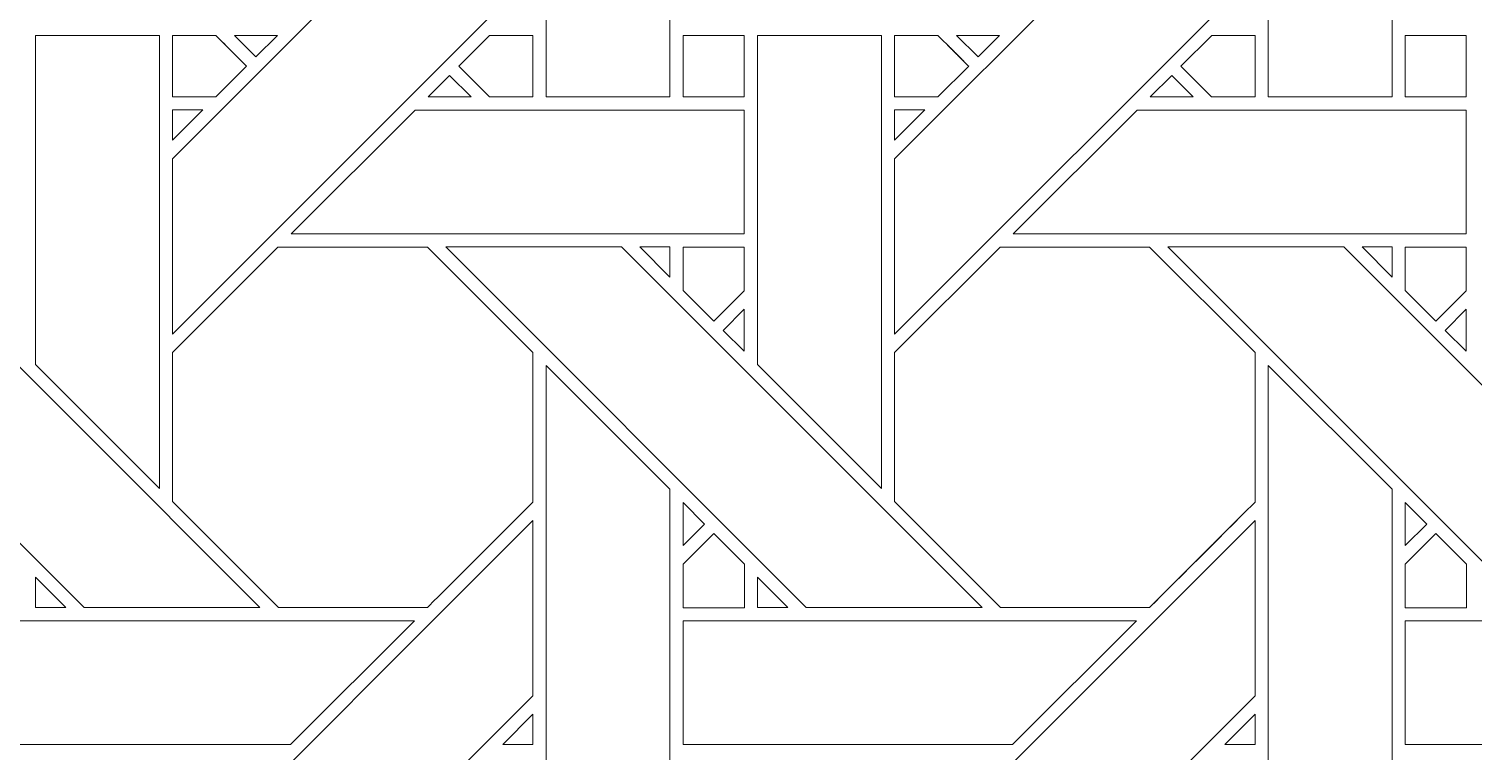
# Model space of a CAD drawing. Header units: inches. Extents: x 4.9 to 19.9, y 1.6 to 16.6.
# Drawn here: x 6.739 to 8.637, y 3.451 to 4.4 of the extents above; entities that cross this region are included whole.
import ezdxf

# ---------------------------------------------------------------- set-up
doc = ezdxf.new("R2010")
doc.units = ezdxf.units.IN
doc.header["$MEASUREMENT"] = 0
doc.layers.add('Design', color=7, linetype='Continuous', lineweight=0)

msp = doc.modelspace()

# ---------------------------------------------------------------- linework, layer by layer
at = {"layer": 'Design'}
for points, knots in [([(4.882854037814669, 16.59476386176223), (4.882854037814669, 16.59476386176223), (4.882854037814669, 1.594763861762152), (4.882854037814669, 1.594763861762152), (4.882854037814669, 1.594763861762152), (19.88285319010416, 1.594763861762152), (19.88285319010416, 1.594763861762152), (19.88285319010416, 1.594763861762152), (19.88285319010416, 16.59476386176223), (19.88285319010416, 16.59476386176223), (19.88285319010416, 16.59476386176223), (4.882854037814669, 16.59476386176223), (4.882854037814669, 16.59476386176223)], [0, 0, 0, 0, 1, 1, 1, 2, 2, 2, 3, 3, 3, 4, 4, 4, 4]), ([(5.683952837729848, 15.79366501657361), (5.683952837729848, 15.79366501657361), (5.683952837729848, 2.395862706950664), (5.683952837729848, 2.395862706950664), (5.683952837729848, 2.395862706950664), (19.08175439018904, 2.395862706950664), (19.08175439018904, 2.395862706950664), (19.08175439018904, 2.395862706950664), (19.08175439018904, 15.79366501657361), (19.08175439018904, 15.79366501657361), (19.08175439018904, 15.79366501657361), (5.683952837729848, 15.79366501657361), (5.683952837729848, 15.79366501657361)], [0, 0, 0, 0, 1, 1, 1, 2, 2, 2, 3, 3, 3, 4, 4, 4, 4]), ([(7.581599765353732, 4.744461059570312), (7.581599765353732, 4.744461059570312), (7.581599765353732, 4.310771518283419), (7.581599765353732, 4.310771518283419), (7.581599765353732, 4.310771518283419), (7.418838500976562, 4.310771518283419), (7.418838500976562, 4.310771518283419), (7.418838500976562, 4.310771518283419), (7.418838500976562, 4.906603495279947), (7.418838500976562, 4.906603495279947), (7.418838500976562, 4.906603495279947), (7.581599765353732, 4.744461059570312), (7.581599765353732, 4.744461059570312)], [0, 0, 0, 0, 1, 1, 1, 2, 2, 2, 3, 3, 3, 4, 4, 4, 4]), ([(8.530328538682724, 4.744461059570312), (8.530328538682724, 4.744461059570312), (8.530328538682724, 4.310771518283419), (8.530328538682724, 4.310771518283419), (8.530328538682724, 4.310771518283419), (8.367567274305555, 4.310771518283419), (8.367567274305555, 4.310771518283419), (8.367567274305555, 4.310771518283419), (8.367567274305555, 4.906603495279947), (8.367567274305555, 4.906603495279947), (8.367567274305555, 4.906603495279947), (8.530328538682724, 4.744461059570312), (8.530328538682724, 4.744461059570312)], [0, 0, 0, 0, 1, 1, 1, 2, 2, 2, 3, 3, 3, 4, 4, 4, 4]), ([(6.928029378255208, 4.229448954264322), (6.928029378255208, 4.229448954264322), (7.40169949001736, 4.703037685818141), (7.40169949001736, 4.703037685818141), (7.40169949001736, 4.703037685818141), (7.40169949001736, 4.473008897569443), (7.40169949001736, 4.473008897569443), (7.40169949001736, 4.473008897569443), (6.928029378255208, 3.999352349175346), (6.928029378255208, 3.999352349175346), (6.928029378255208, 3.999352349175346), (6.928029378255208, 4.229448954264322), (6.928029378255208, 4.229448954264322)], [0, 0, 0, 0, 1, 1, 1, 2, 2, 2, 3, 3, 3, 4, 4, 4, 4]), ([(7.8767581515842, 4.229448954264322), (7.8767581515842, 4.229448954264322), (8.350429111056858, 4.703037685818141), (8.350429111056858, 4.703037685818141), (8.350429111056858, 4.703037685818141), (8.350429111056858, 4.473008897569443), (8.350429111056858, 4.473008897569443), (8.350429111056858, 4.473008897569443), (7.8767581515842, 3.999352349175346), (7.8767581515842, 3.999352349175346), (7.8767581515842, 3.999352349175346), (7.8767581515842, 4.229448954264322), (7.8767581515842, 4.229448954264322)], [0, 0, 0, 0, 1, 1, 1, 2, 2, 2, 3, 3, 3, 4, 4, 4, 4]), ([(6.910884433322482, 4.391563415527343), (6.910884433322482, 4.391563415527343), (6.910884433322482, 3.796440124511718), (6.910884433322482, 3.796440124511718), (6.910884433322482, 3.796440124511718), (6.747973124186197, 3.959358215332031), (6.747973124186197, 3.959358215332031), (6.747973124186197, 3.959358215332031), (6.747973124186197, 4.391563415527343), (6.747973124186197, 4.391563415527343), (6.747973124186197, 4.391563415527343), (6.910884433322482, 4.391563415527343), (6.910884433322482, 4.391563415527343)], [0, 0, 0, 0, 1, 1, 1, 2, 2, 2, 3, 3, 3, 4, 4, 4, 4]), ([(6.927978515625, 4.310747782389322), (6.927978515625, 4.310747782389322), (6.927978515625, 4.391521877712673), (6.927978515625, 4.391521877712673), (6.927978515625, 4.391521877712673), (6.98504638671875, 4.391521877712673), (6.98504638671875, 4.391521877712673), (6.99018520779081, 4.386410183376735), (7.020957099066852, 4.355591668023003), (7.025381300184461, 4.351167466905382), (7.025381300184461, 4.351167466905382), (6.984958224826388, 4.310747782389322), (6.984958224826388, 4.310747782389322), (6.984958224826388, 4.310747782389322), (6.927978515625, 4.310747782389322), (6.927978515625, 4.310747782389322)], [0, 0, 0, 0, 1, 1, 1, 2, 2, 2, 3, 3, 3, 4, 4, 4, 5, 5, 5, 5]), ([(6.927978515625, 4.391521877712673), (6.927978515625, 4.391521877712673), (6.98504638671875, 4.391521877712673), (6.98504638671875, 4.391521877712673), (6.98504638671875, 4.391521877712673), (7.025381300184461, 4.351167466905382), (7.025381300184461, 4.351167466905382), (7.025381300184461, 4.351167466905382), (6.984958224826388, 4.310747782389322), (6.984958224826388, 4.310747782389322), (6.984958224826388, 4.310747782389322), (6.927978515625, 4.310747782389322), (6.927978515625, 4.310747782389322), (6.927978515625, 4.310747782389322), (6.927978515625, 4.391521877712673), (6.927978515625, 4.391521877712673)], [0, 0, 0, 0, 1, 1, 1, 2, 2, 2, 3, 3, 3, 4, 4, 4, 5, 5, 5, 5]), ([(7.065919664171019, 4.391563415527343), (7.065919664171019, 4.391563415527343), (7.037639194064669, 4.363371955023871), (7.037639194064669, 4.363371955023871), (7.037639194064669, 4.363371955023871), (7.009454515245225, 4.391563415527343), (7.009454515245225, 4.391563415527343), (7.009454515245225, 4.391563415527343), (7.065919664171019, 4.391563415527343), (7.065919664171019, 4.391563415527343)], [0, 0, 0, 0, 1, 1, 1, 2, 2, 2, 3, 3, 3, 3]), ([(7.34454345703125, 4.310733371310763), (7.34454345703125, 4.310733371310763), (7.30418480767144, 4.351112365722656), (7.30418480767144, 4.351112365722656), (7.30418480767144, 4.351112365722656), (7.344614664713541, 4.391538831922742), (7.344614664713541, 4.391538831922742), (7.344614664713541, 4.391538831922742), (7.40165540907118, 4.391538831922742), (7.40165540907118, 4.391538831922742), (7.40165540907118, 4.391538831922742), (7.40165540907118, 4.310733371310763), (7.40165540907118, 4.310733371310763), (7.40165540907118, 4.310733371310763), (7.34454345703125, 4.310733371310763), (7.34454345703125, 4.310733371310763)], [0, 0, 0, 0, 1, 1, 1, 2, 2, 2, 3, 3, 3, 4, 4, 4, 5, 5, 5, 5]), ([(7.30418480767144, 4.351112365722656), (7.30418480767144, 4.351112365722656), (7.344614664713541, 4.391538831922742), (7.344614664713541, 4.391538831922742), (7.344614664713541, 4.391538831922742), (7.40165540907118, 4.391538831922742), (7.40165540907118, 4.391538831922742), (7.40165540907118, 4.391538831922742), (7.40165540907118, 4.310733371310763), (7.40165540907118, 4.310733371310763), (7.40165540907118, 4.310733371310763), (7.34454345703125, 4.310733371310763), (7.34454345703125, 4.310733371310763), (7.34454345703125, 4.310733371310763), (7.30418480767144, 4.351112365722656), (7.30418480767144, 4.351112365722656)], [0, 0, 0, 0, 1, 1, 1, 2, 2, 2, 3, 3, 3, 4, 4, 4, 5, 5, 5, 5]), ([(7.598860846625433, 4.310733371310763), (7.598860846625433, 4.310733371310763), (7.598860846625433, 4.391521877712673), (7.598860846625433, 4.391521877712673), (7.598860846625433, 4.391521877712673), (7.67910427517361, 4.391521877712673), (7.67910427517361, 4.391521877712673), (7.67910427517361, 4.391521877712673), (7.67910427517361, 4.310733371310763), (7.67910427517361, 4.310733371310763), (7.67910427517361, 4.310733371310763), (7.598860846625433, 4.310733371310763), (7.598860846625433, 4.310733371310763)], [0, 0, 0, 0, 1, 1, 1, 2, 2, 2, 3, 3, 3, 4, 4, 4, 4]), ([(7.598860846625433, 4.391521877712673), (7.598860846625433, 4.391521877712673), (7.67910427517361, 4.391521877712673), (7.67910427517361, 4.391521877712673), (7.67910427517361, 4.391521877712673), (7.67910427517361, 4.310733371310763), (7.67910427517361, 4.310733371310763), (7.67910427517361, 4.310733371310763), (7.598860846625433, 4.310733371310763), (7.598860846625433, 4.310733371310763), (7.598860846625433, 4.310733371310763), (7.598860846625433, 4.391521877712673), (7.598860846625433, 4.391521877712673)], [0, 0, 0, 0, 1, 1, 1, 2, 2, 2, 3, 3, 3, 4, 4, 4, 4]), ([(7.859613206651475, 4.391563415527343), (7.859613206651475, 4.391563415527343), (7.859613206651475, 3.796440124511718), (7.859613206651475, 3.796440124511718), (7.859613206651475, 3.796440124511718), (7.696695115831162, 3.959358215332031), (7.696695115831162, 3.959358215332031), (7.696695115831162, 3.959358215332031), (7.696695115831162, 4.391563415527343), (7.696695115831162, 4.391563415527343), (7.696695115831162, 4.391563415527343), (7.859613206651475, 4.391563415527343), (7.859613206651475, 4.391563415527343)], [0, 0, 0, 0, 1, 1, 1, 2, 2, 2, 3, 3, 3, 4, 4, 4, 4]), ([(7.933779398600259, 4.391521877712673), (7.938918219672308, 4.386410183376735), (7.96969011094835, 4.355591668023003), (7.974114312065971, 4.351167466905382), (7.974114312065971, 4.351167466905382), (7.933691236707899, 4.310747782389322), (7.933691236707899, 4.310747782389322), (7.933691236707899, 4.310747782389322), (7.876714918348524, 4.310747782389322), (7.876714918348524, 4.310747782389322), (7.876714918348524, 4.310747782389322), (7.876714918348524, 4.391521877712673), (7.876714918348524, 4.391521877712673), (7.876714918348524, 4.391521877712673), (7.933779398600259, 4.391521877712673), (7.933779398600259, 4.391521877712673)], [0, 0, 0, 0, 1, 1, 1, 2, 2, 2, 3, 3, 3, 4, 4, 4, 5, 5, 5, 5]), ([(7.876714918348524, 4.391521877712673), (7.876714918348524, 4.391521877712673), (7.933779398600259, 4.391521877712673), (7.933779398600259, 4.391521877712673), (7.938802083333333, 4.386526319715711), (7.969554477267794, 4.355728149414062), (7.974114312065971, 4.351167466905382), (7.974114312065971, 4.351167466905382), (7.933691236707899, 4.310747782389322), (7.933691236707899, 4.310747782389322), (7.933691236707899, 4.310747782389322), (7.876714918348524, 4.310747782389322), (7.876714918348524, 4.310747782389322), (7.876714918348524, 4.310747782389322), (7.876714918348524, 4.391521877712673), (7.876714918348524, 4.391521877712673)], [0, 0, 0, 0, 1, 1, 1, 2, 2, 2, 3, 3, 3, 4, 4, 4, 5, 5, 5, 5]), ([(8.014649285210503, 4.391563415527343), (8.014649285210503, 4.391563415527343), (7.986368815104166, 4.363371955023871), (7.986368815104166, 4.363371955023871), (7.986368815104166, 4.363371955023871), (7.958183288574218, 4.391563415527343), (7.958183288574218, 4.391563415527343), (7.958183288574218, 4.391563415527343), (8.014649285210503, 4.391563415527343), (8.014649285210503, 4.391563415527343)], [0, 0, 0, 0, 1, 1, 1, 2, 2, 2, 3, 3, 3, 3]), ([(8.29327901204427, 4.310733371310763), (8.29327901204427, 4.310733371310763), (8.252920362684462, 4.351112365722656), (8.252920362684462, 4.351112365722656), (8.252920362684462, 4.351112365722656), (8.293350219726562, 4.391538831922742), (8.293350219726562, 4.391538831922742), (8.293350219726562, 4.391538831922742), (8.350391811794704, 4.391538831922742), (8.350391811794704, 4.391538831922742), (8.350391811794704, 4.391538831922742), (8.350391811794704, 4.310733371310763), (8.350391811794704, 4.310733371310763), (8.350391811794704, 4.310733371310763), (8.29327901204427, 4.310733371310763), (8.29327901204427, 4.310733371310763)], [0, 0, 0, 0, 1, 1, 1, 2, 2, 2, 3, 3, 3, 4, 4, 4, 5, 5, 5, 5]), ([(8.252920362684462, 4.351112365722656), (8.252920362684462, 4.351112365722656), (8.293350219726562, 4.391538831922742), (8.293350219726562, 4.391538831922742), (8.293350219726562, 4.391538831922742), (8.350391811794704, 4.391538831922742), (8.350391811794704, 4.391538831922742), (8.350391811794704, 4.391538831922742), (8.350391811794704, 4.310733371310763), (8.350391811794704, 4.310733371310763), (8.350391811794704, 4.310733371310763), (8.29327901204427, 4.310733371310763), (8.29327901204427, 4.310733371310763), (8.29327901204427, 4.310733371310763), (8.252920362684462, 4.351112365722656), (8.252920362684462, 4.351112365722656)], [0, 0, 0, 0, 1, 1, 1, 2, 2, 2, 3, 3, 3, 4, 4, 4, 5, 5, 5, 5]), ([(8.547596401638454, 4.310733371310763), (8.547596401638454, 4.310733371310763), (8.547596401638454, 4.391521877712673), (8.547596401638454, 4.391521877712673), (8.547596401638454, 4.391521877712673), (8.62783728705512, 4.391521877712673), (8.62783728705512, 4.391521877712673), (8.62783728705512, 4.391521877712673), (8.62783728705512, 4.310733371310763), (8.62783728705512, 4.310733371310763), (8.62783728705512, 4.310733371310763), (8.547596401638454, 4.310733371310763), (8.547596401638454, 4.310733371310763)], [0, 0, 0, 0, 1, 1, 1, 2, 2, 2, 3, 3, 3, 4, 4, 4, 4]), ([(8.547596401638454, 4.391521877712673), (8.547596401638454, 4.391521877712673), (8.62783728705512, 4.391521877712673), (8.62783728705512, 4.391521877712673), (8.62783728705512, 4.391521877712673), (8.62783728705512, 4.310733371310763), (8.62783728705512, 4.310733371310763), (8.62783728705512, 4.310733371310763), (8.547596401638454, 4.310733371310763), (8.547596401638454, 4.310733371310763), (8.547596401638454, 4.310733371310763), (8.547596401638454, 4.391521877712673), (8.547596401638454, 4.391521877712673)], [0, 0, 0, 0, 1, 1, 1, 2, 2, 2, 3, 3, 3, 4, 4, 4, 4]), ([(7.320370144314235, 4.310771518283419), (7.320370144314235, 4.310771518283419), (7.263863457573783, 4.310771518283419), (7.263863457573783, 4.310771518283419), (7.263863457573783, 4.310771518283419), (7.292123582628037, 4.339031643337673), (7.292123582628037, 4.339031643337673), (7.292123582628037, 4.339031643337673), (7.320370144314235, 4.310771518283419), (7.320370144314235, 4.310771518283419)], [0, 0, 0, 0, 1, 1, 1, 2, 2, 2, 3, 3, 3, 3]), ([(8.269092135959202, 4.310771518283419), (8.269092135959202, 4.310771518283419), (8.21258544921875, 4.310771518283419), (8.21258544921875, 4.310771518283419), (8.21258544921875, 4.310771518283419), (8.240845574273003, 4.339031643337673), (8.240845574273003, 4.339031643337673), (8.240845574273003, 4.339031643337673), (8.269092135959202, 4.310771518283419), (8.269092135959202, 4.310771518283419)], [0, 0, 0, 0, 1, 1, 1, 2, 2, 2, 3, 3, 3, 3]), ([(6.967867533365884, 4.293646918402777), (6.967867533365884, 4.293646918402777), (6.928029378255208, 4.253815544976128), (6.928029378255208, 4.253815544976128), (6.928029378255208, 4.253815544976128), (6.928029378255208, 4.293646918402777), (6.928029378255208, 4.293646918402777), (6.928029378255208, 4.293646918402777), (6.967867533365884, 4.293646918402777), (6.967867533365884, 4.293646918402777)], [0, 0, 0, 0, 1, 1, 1, 2, 2, 2, 3, 3, 3, 3]), ([(7.083868238661024, 4.130811055501301), (7.083868238661024, 4.130811055501301), (7.246725294325086, 4.293633355034722), (7.246725294325086, 4.293633355034722), (7.246725294325086, 4.293633355034722), (7.679155137803818, 4.293633355034722), (7.679155137803818, 4.293633355034722), (7.679155137803818, 4.293633355034722), (7.679155137803818, 4.130811055501301), (7.679155137803818, 4.130811055501301), (7.679155137803818, 4.130811055501301), (7.083868238661024, 4.130811055501301), (7.083868238661024, 4.130811055501301)], [0, 0, 0, 0, 1, 1, 1, 2, 2, 2, 3, 3, 3, 4, 4, 4, 4]), ([(7.91658952501085, 4.293646918402777), (7.91658952501085, 4.293646918402777), (7.8767581515842, 4.253815544976128), (7.8767581515842, 4.253815544976128), (7.8767581515842, 4.253815544976128), (7.8767581515842, 4.293646918402777), (7.8767581515842, 4.293646918402777), (7.8767581515842, 4.293646918402777), (7.91658952501085, 4.293646918402777), (7.91658952501085, 4.293646918402777)], [0, 0, 0, 0, 1, 1, 1, 2, 2, 2, 3, 3, 3, 3]), ([(8.03259785970052, 4.130811055501301), (8.03259785970052, 4.130811055501301), (8.19544728597005, 4.293633355034722), (8.19544728597005, 4.293633355034722), (8.19544728597005, 4.293633355034722), (8.627877977159288, 4.293633355034722), (8.627877977159288, 4.293633355034722), (8.627877977159288, 4.293633355034722), (8.627877977159288, 4.130811055501301), (8.627877977159288, 4.130811055501301), (8.627877977159288, 4.130811055501301), (8.03259785970052, 4.130811055501301), (8.03259785970052, 4.130811055501301)], [0, 0, 0, 0, 1, 1, 1, 2, 2, 2, 3, 3, 3, 4, 4, 4, 4]), ([(6.338453504774305, 4.113699171278211), (6.338453504774305, 4.113699171278211), (6.569393581814235, 4.113699171278211), (6.569393581814235, 4.113699171278211), (6.569393581814235, 4.113699171278211), (7.043044196234808, 3.640042622884114), (7.043044196234808, 3.640042622884114), (7.043044196234808, 3.640042622884114), (6.812014261881509, 3.640042622884114), (6.812014261881509, 3.640042622884114), (6.812014261881509, 3.640042622884114), (6.338453504774305, 4.113699171278211), (6.338453504774305, 4.113699171278211)], [0, 0, 0, 0, 1, 1, 1, 2, 2, 2, 3, 3, 3, 4, 4, 4, 4]), ([(6.927978515625, 3.77926042344835), (6.927978515625, 3.77926042344835), (6.927978515625, 3.974920484754774), (6.927978515625, 3.974920484754774), (6.927978515625, 3.974920484754774), (7.066682603624144, 4.113644917805989), (7.066682603624144, 4.113644917805989), (7.066682603624144, 4.113644917805989), (7.262893676757812, 4.113644917805989), (7.262893676757812, 4.113644917805989), (7.262893676757812, 4.113644917805989), (7.401641845703125, 3.974920484754774), (7.401641845703125, 3.974920484754774), (7.401641845703125, 3.974920484754774), (7.401641845703125, 3.778706020779079), (7.401641845703125, 3.778706020779079), (7.383843315972221, 3.760771009657117), (7.271921793619791, 3.64903089735243), (7.262937757703992, 3.640018886990016), (7.262937757703992, 3.640018886990016), (7.067223442925346, 3.640018886990016), (7.067223442925346, 3.640018886990016), (7.067223442925346, 3.640018886990016), (6.927978515625, 3.77926042344835), (6.927978515625, 3.77926042344835)], [0, 0, 0, 0, 1, 1, 1, 2, 2, 2, 3, 3, 3, 4, 4, 4, 5, 5, 5, 6, 6, 6, 7, 7, 7, 8, 8, 8, 8]), ([(6.927978515625, 3.77926042344835), (6.927978515625, 3.77926042344835), (6.927978515625, 3.974920484754774), (6.927978515625, 3.974920484754774), (6.927978515625, 3.974920484754774), (7.066682603624144, 4.113644917805989), (7.066682603624144, 4.113644917805989), (7.066682603624144, 4.113644917805989), (7.262893676757812, 4.113644917805989), (7.262893676757812, 4.113644917805989), (7.262893676757812, 4.113644917805989), (7.401641845703125, 3.974920484754774), (7.401641845703125, 3.974920484754774), (7.401641845703125, 3.974920484754774), (7.401641845703125, 3.778706020779079), (7.401641845703125, 3.778706020779079), (7.383775499131943, 3.760696411132812), (7.271861606174044, 3.648976643880208), (7.262937757703992, 3.640018886990016), (7.262937757703992, 3.640018886990016), (7.067223442925346, 3.640018886990016), (7.067223442925346, 3.640018886990016), (7.067223442925346, 3.640018886990016), (6.927978515625, 3.77926042344835), (6.927978515625, 3.77926042344835)], [0, 0, 0, 0, 1, 1, 1, 2, 2, 2, 3, 3, 3, 4, 4, 4, 5, 5, 5, 6, 6, 6, 7, 7, 7, 8, 8, 8, 8]), ([(7.287182278103298, 4.113699171278211), (7.287182278103298, 4.113699171278211), (7.518123202853732, 4.113699171278211), (7.518123202853732, 4.113699171278211), (7.518123202853732, 4.113699171278211), (7.991766187879774, 3.640042622884114), (7.991766187879774, 3.640042622884114), (7.991766187879774, 3.640042622884114), (7.760743882921006, 3.640042622884114), (7.760743882921006, 3.640042622884114), (7.760743882921006, 3.640042622884114), (7.287182278103298, 4.113699171278211), (7.287182278103298, 4.113699171278211)], [0, 0, 0, 0, 1, 1, 1, 2, 2, 2, 3, 3, 3, 4, 4, 4, 4]), ([(7.581687927246093, 4.113685607910156), (7.581687927246093, 4.113685607910156), (7.581687927246093, 4.073855082194009), (7.581687927246093, 4.073855082194009), (7.581687927246093, 4.073855082194009), (7.542244805230033, 4.113685607910156), (7.542244805230033, 4.113685607910156), (7.542244805230033, 4.113685607910156), (7.581687927246093, 4.113685607910156), (7.581687927246093, 4.113685607910156)], [0, 0, 0, 0, 1, 1, 1, 2, 2, 2, 3, 3, 3, 3]), ([(7.67910427517361, 4.113658481174044), (7.67910427517361, 4.113658481174044), (7.67910427517361, 4.056055704752603), (7.67910427517361, 4.056055704752603), (7.67910427517361, 4.056055704752603), (7.639174567328558, 4.016112433539496), (7.639174567328558, 4.016112433539496), (7.639174567328558, 4.016112433539496), (7.598843892415364, 4.056447347005208), (7.598843892415364, 4.056447347005208), (7.598843892415364, 4.056447347005208), (7.598843892415364, 4.113658481174044), (7.598843892415364, 4.113658481174044), (7.598843892415364, 4.113658481174044), (7.67910427517361, 4.113658481174044), (7.67910427517361, 4.113658481174044)], [0, 0, 0, 0, 1, 1, 1, 2, 2, 2, 3, 3, 3, 4, 4, 4, 5, 5, 5, 5]), ([(7.639174567328558, 4.016112433539496), (7.639174567328558, 4.016112433539496), (7.598843892415364, 4.056447347005208), (7.598843892415364, 4.056447347005208), (7.598843892415364, 4.056447347005208), (7.598843892415364, 4.113658481174044), (7.598843892415364, 4.113658481174044), (7.598843892415364, 4.113658481174044), (7.67910427517361, 4.113658481174044), (7.67910427517361, 4.113658481174044), (7.67910427517361, 4.113658481174044), (7.67910427517361, 4.056055704752603), (7.67910427517361, 4.056055704752603), (7.67910427517361, 4.056055704752603), (7.639174567328558, 4.016112433539496), (7.639174567328558, 4.016112433539496)], [0, 0, 0, 0, 1, 1, 1, 2, 2, 2, 3, 3, 3, 4, 4, 4, 5, 5, 5, 5]), ([(8.015419006347656, 4.113644917805989), (8.015419006347656, 4.113644917805989), (8.211630079481337, 4.113644917805989), (8.211630079481337, 4.113644917805989), (8.211630079481337, 4.113644917805989), (8.350378248426649, 3.974920484754774), (8.350378248426649, 3.974920484754774), (8.350378248426649, 3.974920484754774), (8.350378248426649, 3.778706020779079), (8.350378248426649, 3.778706020779079), (8.332578870985243, 3.760771009657117), (8.2206548055013, 3.64903089735243), (8.211670769585503, 3.640018886990016), (8.211670769585503, 3.640018886990016), (8.015956454806858, 3.640018886990016), (8.015956454806858, 3.640018886990016), (8.015956454806858, 3.640018886990016), (7.876714918348524, 3.77926042344835), (7.876714918348524, 3.77926042344835), (7.876714918348524, 3.77926042344835), (7.876714918348524, 3.974920484754774), (7.876714918348524, 3.974920484754774), (7.876714918348524, 3.974920484754774), (8.015419006347656, 4.113644917805989), (8.015419006347656, 4.113644917805989)], [0, 0, 0, 0, 1, 1, 1, 2, 2, 2, 3, 3, 3, 4, 4, 4, 5, 5, 5, 6, 6, 6, 7, 7, 7, 8, 8, 8, 8]), ([(7.876714918348524, 3.77926042344835), (7.876714918348524, 3.77926042344835), (7.876714918348524, 3.974920484754774), (7.876714918348524, 3.974920484754774), (7.876714918348524, 3.974920484754774), (8.015419006347656, 4.113644917805989), (8.015419006347656, 4.113644917805989), (8.015419006347656, 4.113644917805989), (8.211630079481337, 4.113644917805989), (8.211630079481337, 4.113644917805989), (8.211630079481337, 4.113644917805989), (8.350378248426649, 3.974920484754774), (8.350378248426649, 3.974920484754774), (8.350378248426649, 3.974920484754774), (8.350378248426649, 3.778706020779079), (8.350378248426649, 3.778706020779079), (8.332354227701822, 3.760546366373697), (8.220477634006077, 3.648853725857204), (8.211670769585503, 3.640018886990016), (8.211670769585503, 3.640018886990016), (8.015956454806858, 3.640018886990016), (8.015956454806858, 3.640018886990016), (8.015956454806858, 3.640018886990016), (7.876714918348524, 3.77926042344835), (7.876714918348524, 3.77926042344835)], [0, 0, 0, 0, 1, 1, 1, 2, 2, 2, 3, 3, 3, 4, 4, 4, 5, 5, 5, 6, 6, 6, 7, 7, 7, 8, 8, 8, 8]), ([(8.235904269748264, 4.113699171278211), (8.235904269748264, 4.113699171278211), (8.466851976182724, 4.113699171278211), (8.466851976182724, 4.113699171278211), (8.466851976182724, 4.113699171278211), (8.940494961208765, 3.640042622884114), (8.940494961208765, 3.640042622884114), (8.940494961208765, 3.640042622884114), (8.70947265625, 3.640042622884114), (8.70947265625, 3.640042622884114), (8.70947265625, 3.640042622884114), (8.235904269748264, 4.113699171278211), (8.235904269748264, 4.113699171278211)], [0, 0, 0, 0, 1, 1, 1, 2, 2, 2, 3, 3, 3, 4, 4, 4, 4]), ([(8.530409918891058, 4.113685607910156), (8.530409918891058, 4.113685607910156), (8.530409918891058, 4.073868645562066), (8.530409918891058, 4.073868645562066), (8.530409918891058, 4.073868645562066), (8.490966796875, 4.113685607910156), (8.490966796875, 4.113685607910156), (8.490966796875, 4.113685607910156), (8.530409918891058, 4.113685607910156), (8.530409918891058, 4.113685607910156)], [0, 0, 0, 0, 1, 1, 1, 2, 2, 2, 3, 3, 3, 3]), ([(8.62783728705512, 4.113658481174044), (8.62783728705512, 4.113658481174044), (8.62783728705512, 4.056055704752603), (8.62783728705512, 4.056055704752603), (8.62783728705512, 4.056055704752603), (8.58790757921007, 4.016112433539496), (8.58790757921007, 4.016112433539496), (8.58790757921007, 4.016112433539496), (8.54757605658637, 4.056447347005208), (8.54757605658637, 4.056447347005208), (8.54757605658637, 4.056447347005208), (8.54757605658637, 4.113658481174044), (8.54757605658637, 4.113658481174044), (8.54757605658637, 4.113658481174044), (8.62783728705512, 4.113658481174044), (8.62783728705512, 4.113658481174044)], [0, 0, 0, 0, 1, 1, 1, 2, 2, 2, 3, 3, 3, 4, 4, 4, 5, 5, 5, 5]), ([(8.58790757921007, 4.016112433539496), (8.58790757921007, 4.016112433539496), (8.54757605658637, 4.056447347005208), (8.54757605658637, 4.056447347005208), (8.54757605658637, 4.056447347005208), (8.54757605658637, 4.113658481174044), (8.54757605658637, 4.113658481174044), (8.54757605658637, 4.113658481174044), (8.62783728705512, 4.113658481174044), (8.62783728705512, 4.113658481174044), (8.62783728705512, 4.113658481174044), (8.62783728705512, 4.056055704752603), (8.62783728705512, 4.056055704752603), (8.62783728705512, 4.056055704752603), (8.58790757921007, 4.016112433539496), (8.58790757921007, 4.016112433539496)], [0, 0, 0, 0, 1, 1, 1, 2, 2, 2, 3, 3, 3, 4, 4, 4, 5, 5, 5, 5]), ([(7.679155137803818, 4.031845940483941), (7.679155137803818, 4.031845940483941), (7.679155137803818, 3.97668711344401), (7.679155137803818, 3.97668711344401), (7.679155137803818, 3.97668711344401), (7.651384989420572, 4.004075792100694), (7.651384989420572, 4.004075792100694), (7.651384989420572, 4.004075792100694), (7.679155137803818, 4.031845940483941), (7.679155137803818, 4.031845940483941)], [0, 0, 0, 0, 1, 1, 1, 2, 2, 2, 3, 3, 3, 3]), ([(8.627877977159288, 4.031845940483941), (8.627877977159288, 4.031845940483941), (8.627877977159288, 3.97668711344401), (8.627877977159288, 3.97668711344401), (8.627877977159288, 3.97668711344401), (8.60011461046007, 4.004075792100694), (8.60011461046007, 4.004075792100694), (8.60011461046007, 4.004075792100694), (8.627877977159288, 4.031845940483941), (8.627877977159288, 4.031845940483941)], [0, 0, 0, 0, 1, 1, 1, 2, 2, 2, 3, 3, 3, 3]), ([(7.581599765353732, 3.795732286241319), (7.581599765353732, 3.795732286241319), (7.581599765353732, 3.362042744954426), (7.581599765353732, 3.362042744954426), (7.581599765353732, 3.362042744954426), (7.418838500976562, 3.362042744954426), (7.418838500976562, 3.362042744954426), (7.418838500976562, 3.362042744954426), (7.418838500976562, 3.957873874240451), (7.418838500976562, 3.957873874240451), (7.418838500976562, 3.957873874240451), (7.581599765353732, 3.795732286241319), (7.581599765353732, 3.795732286241319)], [0, 0, 0, 0, 1, 1, 1, 2, 2, 2, 3, 3, 3, 4, 4, 4, 4]), ([(8.530328538682724, 3.795732286241319), (8.530328538682724, 3.795732286241319), (8.530328538682724, 3.362042744954426), (8.530328538682724, 3.362042744954426), (8.530328538682724, 3.362042744954426), (8.367567274305555, 3.362042744954426), (8.367567274305555, 3.362042744954426), (8.367567274305555, 3.362042744954426), (8.367567274305555, 3.957873874240451), (8.367567274305555, 3.957873874240451), (8.367567274305555, 3.957873874240451), (8.530328538682724, 3.795732286241319), (8.530328538682724, 3.795732286241319)], [0, 0, 0, 0, 1, 1, 1, 2, 2, 2, 3, 3, 3, 4, 4, 4, 4]), ([(7.598908318413627, 3.721474541558159), (7.598908318413627, 3.721474541558159), (7.598908318413627, 3.77823978000217), (7.598908318413627, 3.77823978000217), (7.598908318413627, 3.77823978000217), (7.627092997233072, 3.749666849772135), (7.627092997233072, 3.749666849772135), (7.627092997233072, 3.749666849772135), (7.598908318413627, 3.721474541558159), (7.598908318413627, 3.721474541558159)], [0, 0, 0, 0, 1, 1, 1, 2, 2, 2, 3, 3, 3, 3]), ([(8.54763709174262, 3.721488104926215), (8.54763709174262, 3.721488104926215), (8.54763709174262, 3.77823978000217), (8.54763709174262, 3.77823978000217), (8.54763709174262, 3.77823978000217), (8.57582261827257, 3.749666849772135), (8.57582261827257, 3.749666849772135), (8.57582261827257, 3.749666849772135), (8.54763709174262, 3.721488104926215), (8.54763709174262, 3.721488104926215)], [0, 0, 0, 0, 1, 1, 1, 2, 2, 2, 3, 3, 3, 3]), ([(6.928029378255208, 3.280720180935329), (6.928029378255208, 3.280720180935329), (7.40169949001736, 3.754322475857204), (7.40169949001736, 3.754322475857204), (7.40169949001736, 3.754322475857204), (7.40169949001736, 3.524280124240451), (7.40169949001736, 3.524280124240451), (7.40169949001736, 3.524280124240451), (6.928029378255208, 3.05062272813585), (6.928029378255208, 3.05062272813585), (6.928029378255208, 3.05062272813585), (6.928029378255208, 3.280720180935329), (6.928029378255208, 3.280720180935329)], [0, 0, 0, 0, 1, 1, 1, 2, 2, 2, 3, 3, 3, 4, 4, 4, 4]), ([(7.8767581515842, 3.280720180935329), (7.8767581515842, 3.280720180935329), (8.350429111056858, 3.754308912489149), (8.350429111056858, 3.754308912489149), (8.350429111056858, 3.754308912489149), (8.350429111056858, 3.524280124240451), (8.350429111056858, 3.524280124240451), (8.350429111056858, 3.524280124240451), (7.8767581515842, 3.05062272813585), (7.8767581515842, 3.05062272813585), (7.8767581515842, 3.05062272813585), (7.8767581515842, 3.280720180935329), (7.8767581515842, 3.280720180935329)], [0, 0, 0, 0, 1, 1, 1, 2, 2, 2, 3, 3, 3, 4, 4, 4, 4]), ([(7.598857455783419, 3.639773898654513), (7.598857455783419, 3.639773898654513), (7.598857455783419, 3.697059631347656), (7.598857455783419, 3.697059631347656), (7.598857455783419, 3.697059631347656), (7.6391847398546, 3.737391153971354), (7.6391847398546, 3.737391153971354), (7.6391847398546, 3.737391153971354), (7.679512871636283, 3.697069803873697), (7.679512871636283, 3.697069803873697), (7.679512871636283, 3.697069803873697), (7.679512871636283, 3.639773898654513), (7.679512871636283, 3.639773898654513), (7.679512871636283, 3.639773898654513), (7.598857455783419, 3.639773898654513), (7.598857455783419, 3.639773898654513)], [0, 0, 0, 0, 1, 1, 1, 2, 2, 2, 3, 3, 3, 4, 4, 4, 5, 5, 5, 5]), ([(7.598857455783419, 3.639773898654513), (7.598857455783419, 3.639773898654513), (7.598857455783419, 3.697059631347656), (7.598857455783419, 3.697059631347656), (7.598857455783419, 3.697059631347656), (7.6391847398546, 3.737391153971354), (7.6391847398546, 3.737391153971354), (7.6391847398546, 3.737391153971354), (7.679512871636283, 3.697069803873697), (7.679512871636283, 3.697069803873697), (7.679512871636283, 3.697069803873697), (7.679512871636283, 3.639773898654513), (7.679512871636283, 3.639773898654513), (7.679512871636283, 3.639773898654513), (7.598857455783419, 3.639773898654513), (7.598857455783419, 3.639773898654513)], [0, 0, 0, 0, 1, 1, 1, 2, 2, 2, 3, 3, 3, 4, 4, 4, 5, 5, 5, 5]), ([(8.54759301079644, 3.639773898654513), (8.54759301079644, 3.639773898654513), (8.54759301079644, 3.697059631347656), (8.54759301079644, 3.697059631347656), (8.54759301079644, 3.697059631347656), (8.587921142578125, 3.737391153971354), (8.587921142578125, 3.737391153971354), (8.587921142578125, 3.737391153971354), (8.628248426649305, 3.697069803873697), (8.628248426649305, 3.697069803873697), (8.628248426649305, 3.697069803873697), (8.628248426649305, 3.639773898654513), (8.628248426649305, 3.639773898654513), (8.628248426649305, 3.639773898654513), (8.54759301079644, 3.639773898654513), (8.54759301079644, 3.639773898654513)], [0, 0, 0, 0, 1, 1, 1, 2, 2, 2, 3, 3, 3, 4, 4, 4, 5, 5, 5, 5]), ([(8.54759301079644, 3.639773898654513), (8.54759301079644, 3.639773898654513), (8.54759301079644, 3.697059631347656), (8.54759301079644, 3.697059631347656), (8.54759301079644, 3.697059631347656), (8.587921142578125, 3.737391153971354), (8.587921142578125, 3.737391153971354), (8.587921142578125, 3.737391153971354), (8.628248426649305, 3.697069803873697), (8.628248426649305, 3.697069803873697), (8.628248426649305, 3.697069803873697), (8.628248426649305, 3.639773898654513), (8.628248426649305, 3.639773898654513), (8.628248426649305, 3.639773898654513), (8.54759301079644, 3.639773898654513), (8.54759301079644, 3.639773898654513)], [0, 0, 0, 0, 1, 1, 1, 2, 2, 2, 3, 3, 3, 4, 4, 4, 5, 5, 5, 5]), ([(6.787804497612846, 3.640042622884114), (6.787804497612846, 3.640042622884114), (6.748089260525185, 3.640042622884114), (6.748089260525185, 3.640042622884114), (6.748089260525185, 3.640042622884114), (6.748089260525185, 3.679833306206596), (6.748089260525185, 3.679833306206596), (6.748089260525185, 3.679833306206596), (6.787804497612846, 3.640042622884114), (6.787804497612846, 3.640042622884114)], [0, 0, 0, 0, 1, 1, 1, 2, 2, 2, 3, 3, 3, 3]), ([(7.73653327094184, 3.640042622884114), (7.73653327094184, 3.640042622884114), (7.696811252170138, 3.640042622884114), (7.696811252170138, 3.640042622884114), (7.696811252170138, 3.640042622884114), (7.696811252170138, 3.679833306206596), (7.696811252170138, 3.679833306206596), (7.696811252170138, 3.679833306206596), (7.73653327094184, 3.640042622884114), (7.73653327094184, 3.640042622884114)], [0, 0, 0, 0, 1, 1, 1, 2, 2, 2, 3, 3, 3, 3]), ([(6.650185479058172, 3.460095723470051), (6.650185479058172, 3.460095723470051), (6.650185479058172, 3.622781541612412), (6.650185479058172, 3.622781541612412), (6.650185479058172, 3.622781541612412), (7.245887756347656, 3.622781541612412), (7.245887756347656, 3.622781541612412), (7.245887756347656, 3.622781541612412), (7.083153618706596, 3.460095723470051), (7.083153618706596, 3.460095723470051), (7.083153618706596, 3.460095723470051), (6.650185479058172, 3.460095723470051), (6.650185479058172, 3.460095723470051)], [0, 0, 0, 0, 1, 1, 1, 2, 2, 2, 3, 3, 3, 4, 4, 4, 4]), ([(7.598908318413627, 3.460095723470051), (7.598908318413627, 3.460095723470051), (7.598908318413627, 3.622781541612412), (7.598908318413627, 3.622781541612412), (7.598908318413627, 3.622781541612412), (8.19460974799262, 3.622781541612412), (8.19460974799262, 3.622781541612412), (8.19460974799262, 3.622781541612412), (8.031876458062065, 3.460095723470051), (8.031876458062065, 3.460095723470051), (8.031876458062065, 3.460095723470051), (7.598908318413627, 3.460095723470051), (7.598908318413627, 3.460095723470051)], [0, 0, 0, 0, 1, 1, 1, 2, 2, 2, 3, 3, 3, 4, 4, 4, 4]), ([(8.54763709174262, 3.460095723470051), (8.54763709174262, 3.460095723470051), (8.54763709174262, 3.622781541612412), (8.54763709174262, 3.622781541612412), (8.54763709174262, 3.622781541612412), (9.143339369032118, 3.622781541612412), (9.143339369032118, 3.622781541612412), (9.143339369032118, 3.622781541612412), (8.980605231391058, 3.460095723470051), (8.980605231391058, 3.460095723470051), (8.980605231391058, 3.460095723470051), (8.54763709174262, 3.460095723470051), (8.54763709174262, 3.460095723470051)], [0, 0, 0, 0, 1, 1, 1, 2, 2, 2, 3, 3, 3, 4, 4, 4, 4]), ([(7.361936781141492, 3.460122850206162), (7.361936781141492, 3.460122850206162), (7.401706271701388, 3.499885559082031), (7.401706271701388, 3.499885559082031), (7.401706271701388, 3.499885559082031), (7.401706271701388, 3.460122850206162), (7.401706271701388, 3.460122850206162), (7.401706271701388, 3.460122850206162), (7.361936781141492, 3.460122850206162), (7.361936781141492, 3.460122850206162)], [0, 0, 0, 0, 1, 1, 1, 2, 2, 2, 3, 3, 3, 3]), ([(8.310665554470486, 3.460122850206162), (8.310665554470486, 3.460122850206162), (8.350435892740885, 3.499885559082031), (8.350435892740885, 3.499885559082031), (8.350435892740885, 3.499885559082031), (8.350435892740885, 3.460122850206162), (8.350435892740885, 3.460122850206162), (8.350435892740885, 3.460122850206162), (8.310665554470486, 3.460122850206162), (8.310665554470486, 3.460122850206162)], [0, 0, 0, 0, 1, 1, 1, 2, 2, 2, 3, 3, 3, 3])]:
    msp.add_open_spline(points, degree=3, knots=knots, dxfattribs=at)

doc.saveas('drawing.dxf')
